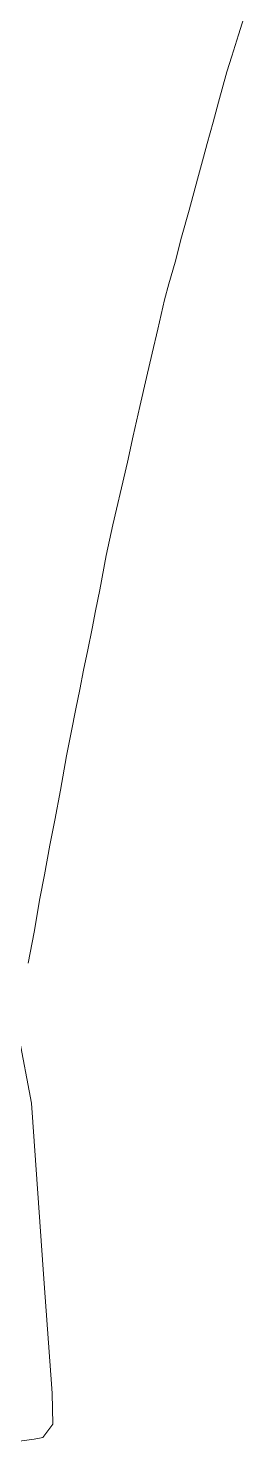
# Model space of a CAD drawing. Header units: metres. Extents: x 299415 to 303661, y 6161831 to 6163370.
# Drawn here: x 303347.8 to 303394.2, y 6162302.9 to 6162602 of the extents above; entities that cross this region are included whole.
import ezdxf

# ---------------------------------------------------------------- set-up
doc = ezdxf.new("R2010")
doc.units = ezdxf.units.M
doc.layers.add('Cadastre Land Parcels_SP_EXT', color=9, linetype='Continuous', lineweight=5)

msp = doc.modelspace()

# ---------------------------------------------------------------- linework, layer by layer
at = {"layer": 'Cadastre Land Parcels_SP_EXT', "linetype": 'Continuous'}
for points in [[(303347.75, 6162404.32), (303349.02, 6162410.85), (303350.27, 6162417.98), (303351.26, 6162423.01), (303352.33, 6162429.24), (303353.41, 6162434.56), (303354.58, 6162440.89), (303355.9, 6162448.15), (303356.87, 6162453.1), (303357.86, 6162458.12), (303358.68, 6162462.14), (303359.49, 6162466.27), (303360.4, 6162470.59), (303361.31, 6162475.11), (303362.03, 6162478.83), (303362.93, 6162483.25), (303364.28, 6162490.49), (303365.64, 6162497.02), (303366.47, 6162500.34), (303367.47, 6162504.86), (303368.76, 6162510.29), (303369.95, 6162515.82), (303371.41, 6162522.06), (303372.78, 6162528.19), (303373.97, 6162533.32), (303375.17, 6162538.35), (303376.56, 6162544.61), (303377.51, 6162547.95), (303378.82, 6162552.58), (303380.2, 6162557.82), (303381.78, 6162563.55), (303383.54, 6162570.1), (303384.85, 6162574.73), (303385.59, 6162577.65), (303386.89, 6162582.18), (303388, 6162586.4), (303389.77, 6162592.83), (303390.8, 6162596.13), (303392.2, 6162600.66), (303394.17, 6162606.91)], [(303343.34, 6162302.87), (303349.05, 6162303.61), (303350.87, 6162303.97), (303353.02, 6162306.82), (303352.88, 6162313.32), (303351.06, 6162337.5), (303348.46, 6162374.68), (303345.75, 6162389.23)]]:
    msp.add_lwpolyline(points, dxfattribs=at)

doc.saveas('drawing.dxf')
